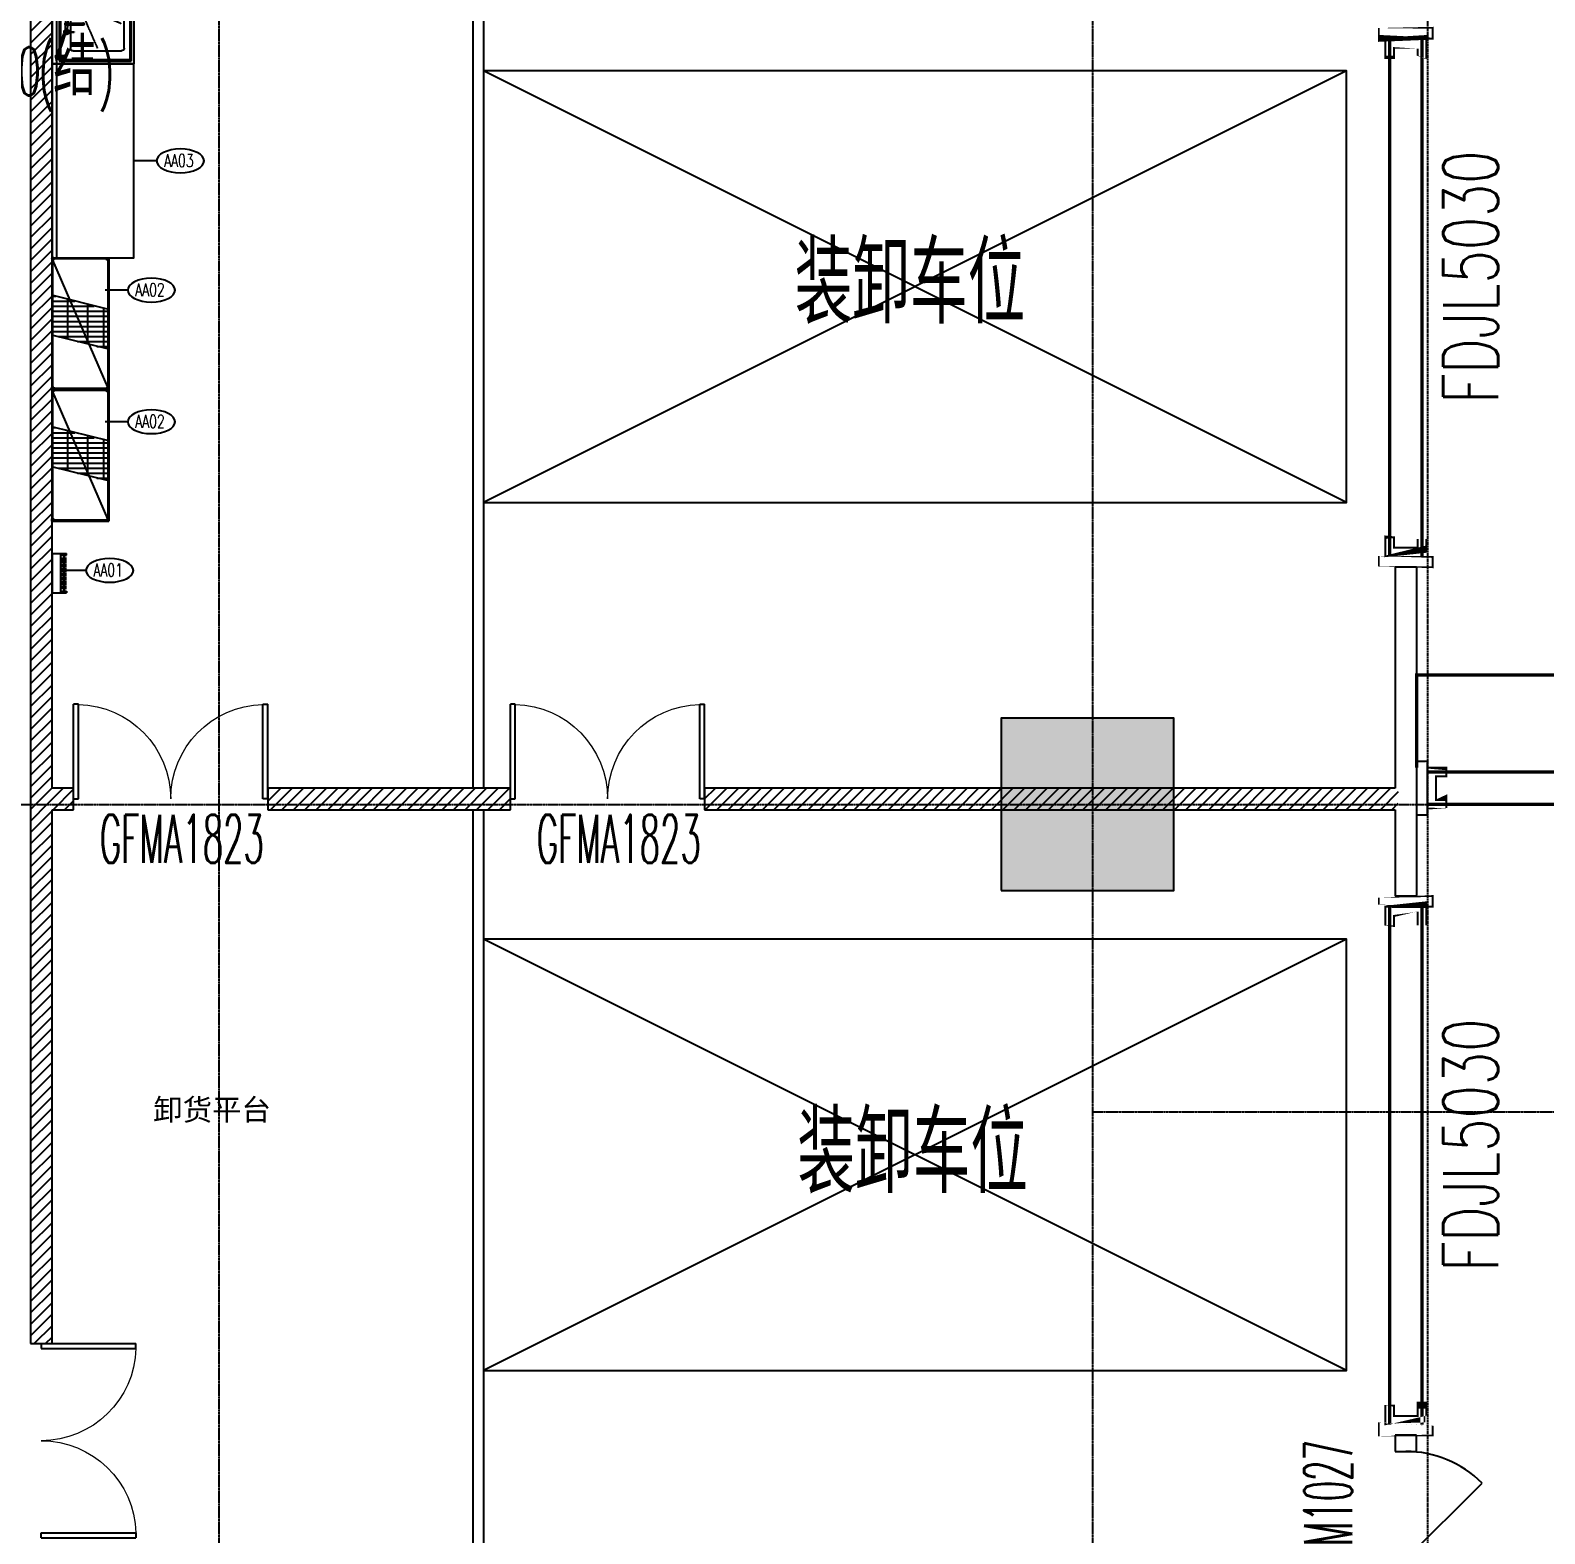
# Model space of a CAD drawing. Extents: x -12047294 to -5625356, y -1456591 to -622873.
# Drawn here: x -5742841 to -5728802, y -710536 to -696597 of the extents above; entities that cross this region are included whole.
import ezdxf

# ---------------------------------------------------------------- set-up
doc = ezdxf.new("R2010")
doc.units = 0
doc.header["$LTSCALE"] = 10
doc.header["$MEASUREMENT"] = 0
for name, pattern in [('DASH', [0.35, 0.25, -0.1]), ('DASHED', [0.75, 0.5, -0.25]), ('DOTE', [2.4200000000000004, 2, -0.2, 0.02, -0.2])]:
    doc.linetypes.add(name, pattern=pattern)
for name, color, linetype in [('A-15-PKNG-普通车位', 162, 'Continuous'), ('A-COLUMN', 10, 'Continuous'), ('A-DOORWIN', 151, 'Continuous'), ('A-FireH', 6, 'Continuous'), ('A-TEXTDOOR', 181, 'Continuous'), ('A-TextRoom', 7, 'Continuous'), ('A-TEXTROOM-报建', 210, 'Continuous'), ('A-TK', 7, 'Continuous'), ('A-WALL', 2, 'Continuous'), ('A-卷帘垂壁', 151, 'Continuous'), ('CURTWALL', 4, 'Continuous'), ('DOTE', 9, 'DOTE'), ('EQUIP', 1, 'Continuous'), ('Iteam', 4, 'Continuous'), ('P-TEXT', 102, 'Continuous'), ('PUB_HATCH', 252, 'Continuous')]:
    doc.layers.add(name, color=color, linetype=linetype)
doc.styles.add('_TCH_DIM', font='tjromans.shx', dxfattribs={"width": 0.8, "bigfont": 'tjhztxt.shx'})
doc.styles.add('_TCH_WINDOW', font='tjromans.shx', dxfattribs={"width": 0.7, "height": 3.5, "bigfont": 'tjhztxt.shx'})
doc.styles.add('ARIAL', font='arial.ttf', dxfattribs={"width": 1.1})
doc.styles.add('SHZF-注释', font='romanc.shx', dxfattribs={"width": 0.8, "bigfont": 'shzf-hz.shx'})
doc.styles.add('注解汉字', font='tjromans.shx', dxfattribs={"width": 0.75, "bigfont": 'tjhztxt.shx'})
pattern_1 = [(45, (-533914.1179796625, 53.85340500360886), (-53.03302980219449, 53.0330298021945), [])]

# ---------------------------------------------------------------- blocks, each defined once
blk = doc.blocks.new('dsadwq$56565')
at = {"layer": 'A-卷帘垂壁', "linetype": 'DASHED', "extrusion": (-3.91900882e-08, 0, 0.9999999999999992), "const_width": 17.99999999999993}
for points, elevation in [([(-5466612.409934531, -696673.4332693771), (-5466112.409934533, -696673.4332659044), (-5466112.409934533, -696573.4332659057), (-5466612.409934533, -696573.433269377)], -2.15851474366e-05), ([(-5466552.409934532, -696673.4332676388), (-5466552.409934527, -696848.433267641), (-5466472.409934533, -696848.4332676379), (-5466472.409934525, -696753.4332676365), (-5466252.409934535, -696753.4332676416), (-5466252.409934533, -696848.4332676388), (-5466172.409934535, -696848.4332676429), (-5466172.409934531, -696673.4332676406)], 1.9289054904e-06), ([(-5466552.409934549, -701473.4332681112), (-5466552.409934542, -701298.4332681142), (-5466472.409934549, -701298.4332681057), (-5466472.409934549, -701393.4332681107), (-5466252.409934547, -701393.4332681106), (-5466252.409934546, -701298.43326811), (-5466172.409934544, -701298.4332681078), (-5466172.409934546, -701473.4332681104)], 2.35140527849e-05), ([(-5466612.409934538, -704723.4332693765), (-5466112.409934541, -704723.4332659041), (-5466112.409934541, -704623.4332659051), (-5466612.40993454, -704623.4332693768)], -2.15851474366e-05), ([(-5466552.40993454, -704723.4332676383), (-5466552.409934535, -704898.4332676404), (-5466472.40993454, -704898.4332676375), (-5466472.409934533, -704803.433267636), (-5466252.409934542, -704803.4332676412), (-5466252.409934541, -704898.4332676383), (-5466172.409934542, -704898.4332676424), (-5466172.409934538, -704723.4332676402)], 1.9289054904e-06), ([(-5466552.409934557, -709523.4332681107), (-5466552.409934549, -709348.4332681138), (-5466472.409934557, -709348.4332681051), (-5466472.409934557, -709443.4332681103), (-5466252.409934555, -709443.4332681102), (-5466252.409934553, -709348.4332681097), (-5466172.409934551, -709348.4332681074), (-5466172.409934553, -709523.4332681098)], 2.35140527849e-05)]:
    blk.add_lwpolyline(points, close=True, dxfattribs=dict(at, elevation=elevation))
at = {"layer": 'A-卷帘垂壁', "linetype": 'DASHED', "extrusion": (-3.91900882e-08, 0, 0.9999999999999992), "const_width": 29.99999999999993}
for points, elevation in [([(-5466512.409934543, -701473.4332691516), (-5466512.409934328, -696673.4332676411)], -0.0001995081476736), ([(-5466212.409934551, -701473.4332670682), (-5466212.409934533, -696673.433267639)], -0.0001877511211603), ([(-5466512.40993455, -709523.4332691511), (-5466512.409934336, -704723.4332676406)], -0.0001995081476736), ([(-5466212.409934558, -709523.433267068), (-5466212.409934541, -704723.4332676386)], -0.0001877511211603)]:
    blk.add_lwpolyline(points, dxfattribs=dict(at, elevation=elevation))
at = {"layer": 'A-卷帘垂壁', "linetype": 'DASHED', "extrusion": (-3.91900882e-08, 0, 0.9999999999999992), "const_width": 17.99999999999993}
for points in [[(-5466612.409934551, -701573.433269851), (-5466112.40993455, -701573.4332663766), (-5466112.409934544, -701473.4332663742), (-5466612.409934549, -701473.4332698416)], [(-5466612.409934558, -709623.4332698504), (-5466112.409934557, -709623.4332663763), (-5466112.409934551, -709523.4332663739), (-5466612.409934557, -709523.4332698412)]]:
    blk.add_lwpolyline(points, close=True, dxfattribs=at)
at = {"layer": 'A-卷帘垂壁', "linetype": 'DASHED', "const_width": 29.99999999999999}
blk.add_lwpolyline([(-5466262.409930003, -703433.4332688464), (-5466262.483141121, -702573.8235827787), (-5459662.464839617, -702573.028707515), (-5459662.40992859, -703433.419021227)], dxfattribs=at)
at = {"layer": 'A-卷帘垂壁', "linetype": 'DASHED', "extrusion": (0, 3.91900882e-08, 0.9999999999999992), "const_width": 18}
for points in [[(-5466262.409931735, -703373.4332688507), (-5466262.409928263, -703873.4332688481), (-5466162.409928263, -703873.433268849), (-5466162.409931733, -703373.4332688489)], [(-5466162.409929999, -703433.4332688501), (-5465987.40993, -703433.4332688509), (-5465987.409929998, -703513.433268851), (-5466082.40993, -703513.433268851), (-5466082.40993, -703733.4332688502), (-5465987.409929998, -703733.4332688545), (-5465987.40993, -703813.4332688537), (-5466162.409929999, -703813.4332688509)]]:
    blk.add_lwpolyline(points, close=True, dxfattribs=at)
at = {"layer": 'A-卷帘垂壁', "linetype": 'DASHED', "extrusion": (0, 3.91900882e-08, 0.9999999999999992), "const_width": 29.99999999999999}
for points in [[(-5466162.40993104, -703473.4332688509), (-5459762.409928584, -703473.4190175204)], [(-5466162.409928958, -703773.4332688518), (-5459762.409928584, -703773.4190173134)]]:
    blk.add_lwpolyline(points, dxfattribs=at)
at = {"layer": 'A-TEXTDOOR', "style": '_TCH_WINDOW', "width": 0.7058823529411766}
for p in [(-5465506.799833011, -700055.4054207229, -4.02088131186e-05), (-5465506.799833018, -708105.4054207226, -4.02088131186e-05)]:
    blk.add_text('FDJL5030', height=509.9999999999998, rotation=90, dxfattribs=at).set_placement(p)
blk = doc.blocks.new('装卸车位')
at = {"layer": 'A-15-PKNG-普通车位', "ltscale": 2}
for p, q in [((4000, -7999.999909831764), (0, 0)), ((0, -7999.999910932957), (4000, 1.101201633e-06))]:
    blk.add_line(p, q, dxfattribs=at)
blk.add_lwpolyline([(4000, 1.101201633e-06), (0, 0), (0, -7999.999910932957), (4000, -7999.999909831764)], close=True, dxfattribs=at)
blk = doc.blocks.new('$DorLib2D$00000002')
for p, q in [((-0.5, -1e-16), (-0.5000000000000007, 0.4875)), ((-0.4750000000000007, 0.4875), (-0.5000000000000007, 0.4875)), ((-0.475, 0), (-0.4750000000000007, 0.4875)), ((0.475, 0), (0.4750000000000007, 0.4875)), ((0.4750000000000007, 0.4875), (0.5000000000000007, 0.4875)), ((0.5, -1e-16), (0.5000000000000007, 0.4875)), ((-0.5, -1e-16), (-0.475, 0)), ((0.5, -1e-16), (0.475, 0))]:
    blk.add_line(p, q)
at = {"lineweight": 13}
for centre, start, end in [((-0.4875, 0), 0, 88.53071641864632), ((0.4875, 0), 91.46928358135372, 180)]:
    blk.add_arc(centre, 0.4875, start, end, dxfattribs=at)
blk = doc.blocks.new('$DorLib2D$00000114')
at = {"color": 0}
blk.add_line((0.4999999999999965, 3.6e-15), (-0.2071067811864751, 0.7071067811864858), dxfattribs=at)
blk.add_arc((0.5000000000013856, -1.1546e-12), 1.000000000001696, 135, 180, dxfattribs=at)
blk = doc.blocks.new('_FZH')
blk.add_lwpolyline([(-0.5, -0.5), (0.5, -0.5), (0.5, 0.5), (-0.5, 0.5)], close=True)
at = {"layer": 'PUB_HATCH'}
blk.add_solid([(-0.5, -0.5), (0.5, -0.5), (-0.5, 0.5), (0.5, 0.5)], dxfattribs=at)
blk = doc.blocks.new('LXX08475476')
at = {"layer": 'EQUIP'}
for p, q in [((-539.6632257973396, 422.1443976669397, 1.759812648888328), (-539.6632257973396, -337.8556023330602, 1.759812648888328)), ((-539.6632257973469, 422.1443976669397, 1.759812648888328), (1260.336774202646, 422.1443976669397, 1.759812648888328)), ((1260.33677420266, 422.1443976669397, 1.759812648888328), (1260.33677420266, -337.8556023330602, 1.759812648888328)), ((-539.6632257973469, 382.1443976669398, 1.759812648888328), (1260.336774202646, 382.1443976669398, 1.759812648888328)), ((90.33677420265305, 227.1443976669398, 1.759812648888328), (90.33677420265305, -222.8556023330566, 1.759812648888328)), ((331.836774202653, 252.1443976669398, 1.759812648888328), (115.336774202653, 252.1443976669398, 1.759812648888328)), ((565.3367742026529, 252.1443976669398, 1.759812648888328), (348.836774202653, 252.1443976669398, 1.759812648888328)), ((590.3367742026529, -222.8556023330566, 1.759812648888328), (590.3367742026529, 227.1443976669398, 1.759812648888328)), ((640.3367742026458, -222.8556023330566, 1.759812648888328), (640.3367742026458, 227.1443976669398, 1.759812648888328)), ((665.3367742026458, 252.1443976669398, 1.759812648888328), (881.8367742026458, 252.1443976669398, 1.759812648888328)), ((898.8367742026458, 252.1443976669398, 1.759812648888328), (1115.336774202646, 252.1443976669398, 1.759812648888328)), ((1140.336774202646, 227.1443976669398, 1.759812648888328), (1140.336774202646, -222.8556023330566, 1.759812648888328)), ((115.336774202653, -247.8556023330566, 1.759812648888328), (565.3367742026529, -247.8556023330566, 1.759812648888328)), ((1115.336774202646, -247.8556023330566, 1.759812648888328), (665.3367742026458, -247.8556023330566, 1.759812648888328)), ((-539.6632257973469, -337.8556023330602, 1.759812648888328), (1260.336774202646, -337.8556023330602, 1.759812648888328))]:
    blk.add_line(p, q, dxfattribs=at)
at = {"layer": 'EQUIP', "color": 8}
for p, q in [((-514.6632257973542, 357.1443976669398, 1.759812648888328), (-514.6632257973469, -312.8556023330602, 1.759812648888328)), ((-514.6632257973542, 357.1443976669398, 1.759812648888328), (1235.336774202653, 357.1443976669398, 1.759812648888328)), ((-514.6632257973542, 357.1443976669398, 1.759812648888328), (-499.6632257973542, 342.1443976669398, 1.759812648888328)), ((-499.6632257973542, 342.1443976669398, 1.759812648888328), (-499.663225797347, -297.8556023330602, 1.759812648888328)), ((-499.6632257973542, 342.1443976669398, 1.759812648888328), (1220.336774202653, 342.1443976669398, 1.759812648888328)), ((1235.336774202653, 357.1443976669398, 1.759812648888328), (1220.336774202653, 342.1443976669398, 1.759812648888328)), ((1220.336774202653, 342.1443976669398, 1.759812648888328), (1220.336774202653, -297.8556023330602, 1.759812648888328)), ((1235.336774202653, 357.1443976669398, 1.759812648888328), (1235.33677420266, -312.8556023330602, 1.759812648888328)), ((-499.6632257973542, -297.8556023330602, 1.759812648888328), (-514.6632257973542, -312.8556023330602, 1.759812648888328)), ((-514.6632257973542, -312.8556023330602, 1.759812648888328), (1235.336774202653, -312.8556023330602, 1.759812648888328)), ((-499.663225797347, -297.8556023330602, 1.759812648888328), (1220.336774202653, -297.8556023330602, 1.759812648888328)), ((1220.336774202653, -297.8556023330602, 1.759812648888328), (1235.336774202653, -312.8556023330602, 1.759812648888328))]:
    blk.add_line(p, q, dxfattribs=at)
at = {"layer": 'EQUIP', "ltscale": 150}
for p, q in [((283.2991078641425, 295.7047269103932, 1.759812648888328), (331.4669194698217, 298.6281461312319, 1.759812648888328)), ((324.836774202653, 287.1443976669397, 1.759812648888328), (332.5867742026531, 300.5677914255939, 1.759812648888328)), ((331.836774202653, 275.020042013959, 1.759812648888328), (324.836774202653, 287.1443976669397, 1.759812648888328)), ((331.836774202653, 287.1443976669397, 1.759812648888328), (331.836774202653, 135.1443976669397, 1.759812648888328)), ((332.5867742026531, 300.5677914255939, 1.759812648888328), (348.086774202653, 300.5677914255939, 1.759812648888328)), ((348.086774202653, 300.5677914255939, 1.759812648888328), (355.836774202653, 287.1443976669397, 1.759812648888328)), ((348.836774202653, 287.1443976669397, 1.759812648888328), (348.836774202653, 135.1443976669397, 1.759812648888328)), ((355.836774202653, 287.1443976669397, 1.759812648888328), (348.836774202653, 275.020042013959, 1.759812648888328)), ((397.3744405411635, 295.7047269103932, 1.759812648888328), (349.2066289354917, 298.6281461312319, 1.759812648888328)), ((833.2991078641353, 295.7047269103932, 1.759812648888328), (881.4669194698072, 298.6281461312319, 1.759812648888328)), ((882.5867742026458, 300.5677914255939, 1.759812648888328), (874.8367742026458, 287.1443976669397, 1.759812648888328)), ((874.8367742026458, 287.1443976669397, 1.759812648888328), (881.8367742026458, 275.020042013959, 1.759812648888328)), ((881.8367742026458, 287.1443976669397, 1.759812648888328), (881.8367742026458, 135.1443976669397, 1.759812648888328)), ((898.0867742026458, 300.5677914255939, 1.759812648888328), (882.5867742026458, 300.5677914255939, 1.759812648888328)), ((905.8367742026458, 287.1443976669397, 1.759812648888328), (898.0867742026458, 300.5677914255939, 1.759812648888328)), ((898.8367742026458, 287.1443976669397, 1.759812648888328), (898.8367742026458, 135.1443976669397, 1.759812648888328)), ((898.8367742026458, 275.020042013959, 1.759812648888328), (905.8367742026458, 287.1443976669397, 1.759812648888328)), ((947.3744405411563, 295.7047269103932, 1.759812648888328), (899.2066289354769, 298.6281461312319, 1.759812648888328)), ((283.2991078641425, 278.584068423479, 1.759812648888328), (331.4669194698217, 275.6606492026476, 1.759812648888328)), ((397.3744405411635, 278.584068423479, 1.759812648888328), (349.2066289354843, 275.6606492026476, 1.759812648888328)), ((833.2991078641278, 278.584068423479, 1.759812648888328), (881.4669194698143, 275.6606492026476, 1.759812648888328)), ((947.3744405411634, 278.584068423479, 1.759812648888328), (899.2066289354769, 275.6606492026476, 1.759812648888328))]:
    blk.add_line(p, q, dxfattribs=at)
at = {"layer": 'EQUIP', "color": 8, "linetype": 'DASH', "ltscale": 0.4}
for p, q in [((448.231337716701, 147.0064828988179, 1.759812648888328), (115.336774202653, 2.144397666943405, 1.759812648888328)), ((782.4422106885976, 147.0064828988179, 1.759812648888328), (1115.336774202646, 2.144397666943405, 1.759812648888328)), ((340.336774202653, -222.8556023330566, 1.759812648888328), (485.1988594345312, 110.0389611809914, 1.759812648888328)), ((890.3367742026458, -222.8556023330566, 1.759812648888328), (745.4746889707677, 110.0389611809914, 1.759812648888328))]:
    blk.add_line(p, q, dxfattribs=at)
at = {"layer": 'EQUIP', "ltscale": 50}
for p, q in [((264.336774202653, 271.2698898005547, 1.759812648888328), (264.336774202653, 217.1443976669398, 1.759812648888328)), ((268.336774202653, 235.1443976669397, 1.759812648888328), (264.336774202653, 235.1443976669397, 1.759812648888328)), ((268.336774202653, 229.1443976669398, 1.759812648888328), (264.336774202653, 229.1443976669398, 1.759812648888328)), ((268.336774202653, 223.1443976669398, 1.759812648888328), (264.336774202653, 223.1443976669398, 1.759812648888328)), ((268.336774202653, 217.1443976669398, 1.759812648888328), (264.336774202653, 217.1443976669398, 1.759812648888328)), ((268.336774202653, 271.2698898005547, 1.759812648888328), (268.336774202653, 217.1443976669398, 1.759812648888328)), ((412.336774202653, 271.2698898005547, 1.759812648888328), (412.336774202653, 217.1443976669398, 1.759812648888328)), ((412.336774202653, 235.1443976669397, 1.759812648888328), (416.336774202653, 235.1443976669397, 1.759812648888328)), ((412.336774202653, 229.1443976669398, 1.759812648888328), (416.336774202653, 229.1443976669398, 1.759812648888328)), ((412.336774202653, 223.1443976669398, 1.759812648888328), (416.336774202653, 223.1443976669398, 1.759812648888328)), ((412.336774202653, 217.1443976669398, 1.759812648888328), (416.336774202653, 217.1443976669398, 1.759812648888328)), ((416.336774202653, 271.2698898005547, 1.759812648888328), (416.336774202653, 217.1443976669398, 1.759812648888328)), ((814.3367742026458, 271.2698898005547, 1.759812648888328), (814.3367742026458, 217.1443976669398, 1.759812648888328)), ((818.3367742026458, 235.1443976669397, 1.759812648888328), (814.3367742026458, 235.1443976669397, 1.759812648888328)), ((818.3367742026458, 229.1443976669398, 1.759812648888328), (814.3367742026458, 229.1443976669398, 1.759812648888328)), ((818.3367742026458, 223.1443976669398, 1.759812648888328), (814.3367742026458, 223.1443976669398, 1.759812648888328)), ((818.3367742026458, 217.1443976669398, 1.759812648888328), (814.3367742026458, 217.1443976669398, 1.759812648888328)), ((818.3367742026458, 271.2698898005547, 1.759812648888328), (818.3367742026458, 217.1443976669398, 1.759812648888328)), ((962.3367742026458, 271.2698898005547, 1.759812648888328), (962.3367742026458, 217.1443976669398, 1.759812648888328)), ((962.3367742026458, 235.1443976669397, 1.759812648888328), (966.3367742026455, 235.1443976669397, 1.759812648888328)), ((962.3367742026458, 229.1443976669398, 1.759812648888328), (966.3367742026455, 229.1443976669398, 1.759812648888328)), ((962.3367742026458, 223.1443976669398, 1.759812648888328), (966.3367742026455, 223.1443976669398, 1.759812648888328)), ((962.3367742026458, 217.1443976669398, 1.759812648888328), (966.3367742026455, 217.1443976669398, 1.759812648888328)), ((966.3367742026455, 271.2698898005547, 1.759812648888328), (966.3367742026455, 217.1443976669398, 1.759812648888328))]:
    blk.add_line(p, q, dxfattribs=at)
for centre, radius in [((266.336774202653, 287.1443976669397, 1.759812648888328), 9), ((266.336774202653, 287.1443976669397, 1.759812648888328), 8), ((414.336774202653, 287.1443976669397, 1.759812648888328), 9), ((414.336774202653, 287.1443976669397, 1.759812648888328), 8), ((816.3367742026458, 287.1443976669397, 1.759812648888328), 9), ((816.3367742026458, 287.1443976669397, 1.759812648888328), 8), ((964.3367742026455, 287.1443976669397, 1.759812648888328), 9), ((964.3367742026455, 287.1443976669397, 1.759812648888328), 8)]:
    blk.add_circle(centre, radius, dxfattribs=at)
at = {"layer": 'EQUIP', "color": 8, "linetype": 'DASH', "ltscale": 0.4}
for centre, radius in [((510.336774202653, 172.1443976669397, 1.759812648888328), 42.00000000000001), ((510.336774202653, 172.1443976669397, 1.759812648888328), 24.99999999999996), ((720.3367742026458, 172.1443976669397, 1.759812648888328), 42.00000000000001), ((720.3367742026458, 172.1443976669397, 1.759812648888328), 24.99999999999996)]:
    blk.add_circle(centre, radius, dxfattribs=at)
at = {"layer": 'EQUIP', "ltscale": 10}
for centre, start, end in [((266.336774202653, 287.1443976669397, 1.759812648888328), 21.72587558674945, 265.2198081526532), ((414.336774202653, 287.1443976669397, 1.759812648888328), 274.7801918473468, 158.2741244132505), ((816.3367742026458, 287.1443976669397, 1.759812648888328), 21.72587558674945, 265.2198081526532), ((964.3367742026455, 287.1443976669397, 1.759812648888328), 274.7801918473468, 158.2741244132505), ((266.336774202653, 287.1443976669397, 1.759812648888328), 274.7801918473468, 338.2741244132505), ((414.336774202653, 287.1443976669397, 1.759812648888328), 201.7258755867495, 265.2198081526532), ((816.3367742026458, 287.1443976669397, 1.759812648888328), 274.7801918473468, 338.2741244132505), ((964.3367742026455, 287.1443976669397, 1.759812648888328), 201.7258755867495, 265.2198081526532)]:
    blk.add_arc(centre, 24, start, end, dxfattribs=at)
at = {"layer": 'EQUIP', "ltscale": 50}
for centre, radius, start, end in [((266.336774202653, 287.1443976669397, 1.759812648888328), 19, 276.0423284189624, 263.9576715810376), ((414.336774202653, 287.1443976669397, 1.759812648888328), 19, 276.0423284189624, 263.9576715810376), ((816.3367742026458, 287.1443976669397, 1.759812648888328), 19, 276.0423284189624, 263.9576715810376), ((964.3367742026455, 287.1443976669397, 1.759812648888328), 19, 276.0423284189624, 263.9576715810376), ((266.336774202653, 287.1443976669397, 1.759812648888328), 16, 262.8192442185438, 277.1807557814561), ((414.336774202653, 287.1443976669397, 1.759812648888328), 16, 262.8192442185438, 277.1807557814561), ((816.3367742026458, 287.1443976669397, 1.759812648888328), 16, 262.8192442185438, 277.1807557814561), ((964.3367742026455, 287.1443976669397, 1.759812648888328), 16, 262.8192442185438, 277.1807557814561)]:
    blk.add_arc(centre, radius, start, end, dxfattribs=at)
at = {"layer": 'EQUIP', "ltscale": 150}
for centre, radius, start, end in [((340.336774202653, 287.1443976669397, 1.759812648888328), 10, 328.2116693828235, 211.7883306171765), ((340.336774202653, 287.1443976669397, 1.759812648888328), 8.5, 0, 180), ((890.3367742026458, 287.1443976669397, 1.759812648888328), 10, 328.2116693828235, 211.7883306171765), ((890.3367742026458, 287.1443976669397, 1.759812648888328), 8.5, 0, 180), ((340.336774202653, 135.1443976669397, 1.759812648888328), 11, 140.5994312463653, 39.40056875363461), ((340.336774202653, 135.1443976669397, 1.759812648888328), 10, 148.2116693828234, 31.78833061717652), ((890.3367742026458, 135.1443976669397, 1.759812648888328), 11, 140.5994312463653, 39.40056875363461), ((890.3367742026458, 135.1443976669397, 1.759812648888328), 10, 148.2116693828234, 31.78833061717652), ((340.336774202653, 135.1443976669397, 1.759812648888328), 8.5, 180, 0), ((890.3367742026458, 135.1443976669397, 1.759812648888328), 8.5, 180, 0)]:
    blk.add_arc(centre, radius, start, end, dxfattribs=at)
at = {"layer": 'EQUIP'}
for centre, start, end in [((115.336774202653, 227.1443976669398, 1.759812648888328), 90, 180), ((565.3367742026529, 227.1443976669398, 1.759812648888328), 0, 90), ((665.3367742026458, 227.1443976669398, 1.759812648888328), 90, 180), ((1115.336774202646, 227.1443976669398, 1.759812648888328), 0, 90), ((115.336774202653, -222.8556023330566, 1.759812648888328), 180, 270), ((565.3367742026529, -222.8556023330566, 1.759812648888328), 270, 0), ((665.3367742026458, -222.8556023330566, 1.759812648888328), 180, 270), ((1115.336774202646, -222.8556023330566, 1.759812648888328), 270, 0)]:
    blk.add_arc(centre, 25, start, end, dxfattribs=at)
blk = doc.blocks.new('LXX09082059')
at = {"layer": 'EQUIP', "color": 8}
blk.add_line((-631.8750000540243, -274.5030736199954), (588.1250000502837, 255.4969260894318), dxfattribs=at)
at = {"layer": 'EQUIP'}
for p, q in [((-631.8749999497163, 255.4969263800044), (-631.8750000540243, -274.5030736199954)), ((588.1250000502837, 255.4969260894318), (-631.8749999497163, 255.4969263800044)), ((-631.8749999497163, 255.4969262794216), (-611.0847414229142, 255.4969262756963)), ((-631.8749999646175, 235.8532850199006), (-631.8749999497163, 255.4969262794216)), ((-611.0847414229142, 235.8532850161751), (-631.8749999646175, 235.8532850199006)), ((-629.7959741000162, 253.5325621530969), (-613.1637672726142, 253.5325621493718)), ((-629.7959741000162, 237.8176491443626), (-629.7959741000162, 253.5325621530969)), ((-613.1637672726142, 237.8176491424997), (-629.7959741000162, 237.8176491443626)), ((-623.8749992493617, -254.8594319153021), (-623.8749991450533, 235.8532850180377)), ((-613.1637672726142, 253.5325621493718), (-613.1637672726142, 237.8176491424997)), ((-611.0847414229142, 255.4969262756963), (-611.0847414229142, 235.8532850161751)), ((-611.0847414229142, 247.496926823314), (567.3347402568828, 247.4969265401919)), ((-258.6093078348863, -274.503073728029), (-127.781215259813, 255.4969262514819)), ((111.3183328416121, -274.5030737876336), (242.1464254017842, 255.4969261918773)), ((588.1249979939232, 255.4969258267988), (567.3347394522202, 255.4969258305241)), ((567.3347394522202, 255.4969258305241), (567.3347394522202, 235.8532845710028)), ((567.3347394522202, 235.8532845710028), (588.1249979790222, 235.8532845672776)), ((586.0459721293223, 253.5325617023368), (569.41376530192, 253.5325617041995)), ((569.41376530192, 253.5325617041995), (569.41376530192, 237.8176486973275)), ((569.41376530192, 237.8176486973275), (586.0459721293223, 237.8176486936022)), ((580.1249981280339, -254.859432362337), (580.1249982174407, 235.8532847293277)), ((586.0459721293223, 237.8176486936022), (586.0459721293223, 253.5325617023368)), ((588.1250000502837, 255.4969260894318), (588.1249999459752, -274.5030739105682)), ((588.1249979790222, 235.8532845672776), (588.1249979939232, 255.4969258267988)), ((-631.8749992493617, -254.8594319134393), (-631.8749992493617, -274.5030731729607)), ((-611.0847407076585, -254.8594319171648), (-631.8749992493617, -254.8594319134393)), ((588.1249999459752, -274.5030739105682), (-631.8750000540243, -274.5030736199954)), ((-631.8749992493617, -274.5030731729607), (-611.0847407076585, -274.503073176686)), ((-629.7959733847606, -256.8237960397641), (-629.7959733847606, -272.5387090466359)), ((-613.1637665573585, -256.8237960416268), (-629.7959733847606, -256.8237960397641)), ((-629.7959733847606, -272.5387090466359), (-613.1637665573585, -272.5387090503614)), ((588.1249999459752, -274.5030736237209), (-621.4798699710595, -274.5030731748232)), ((-613.1637665573585, -272.5387090503614), (-613.1637665573585, -256.8237960416268)), ((-611.0847407076585, -274.503073176686), (-611.0847407076585, -254.8594319171648)), ((-611.0847407076585, -266.503073176686), (567.3347401674757, -266.5030734598081)), ((567.3347401674757, -274.5030736199956), (567.3347401674757, -254.8594323604743)), ((567.3347401674757, -254.8594323604743), (588.1249987091792, -254.8594323641996)), ((588.124998694278, -274.5030736237209), (567.3347401674757, -274.5030736199956)), ((569.4137660171759, -272.5387094955336), (569.4137660171759, -256.823796486799)), ((569.4137660171759, -256.823796486799), (586.045972844578, -256.8237964905243)), ((586.045972844578, -272.5387094973962), (569.4137660171759, -272.5387094955336)), ((586.045972844578, -256.8237964905243), (586.045972844578, -272.5387094973962)), ((588.1249987091792, -254.8594323641996), (588.124998694278, -274.5030736237209))]:
    blk.add_line(p, q, dxfattribs=at)
at = {"layer": 'EQUIP', "linetype": 'Continuous'}
for p, q in [((-140.6249999646175, 195.6114038318951), (-140.6250000540244, -274.5030737466554)), ((-93.74999994971633, 255.496926245894), (-93.75000005402443, -274.503073754106)), ((-46.87499994971631, 255.4969262384434), (-46.87500005402442, -274.5030737615566)), ((5.02836883e-08, 255.4969262309928), (-5.402444e-08, -274.5030737690072)), ((46.87500005028367, 255.4969262235422), (46.87499994597556, -274.5030737764578)), ((93.75000005028367, 255.4969262160916), (93.74999994597557, -274.5030737839083)), ((140.6250000502837, 255.4969262086411), (140.6249999608767, -137.8575980480204)), ((187.5000000502837, 255.4969262011905), (187.5000000055802, 40.70211232049357)), ((234.3750000502837, 255.4969261937399), (234.3750000353825, 219.261822687145)), ((-187.4999999944198, 17.05169346524371), (-187.5000000540244, -274.5030737392049)), ((-167.9947683010327, 107.9969262570698), (201.9328723605645, 107.9969261993278)), ((-208.2083213422525, -79.50307373547956), (161.7193193193448, -79.50307379508422)), ((-248.4218743983733, -227.0030737298916), (121.505766278125, -227.0030737876336)), ((-234.3750000391233, -161.5080169032703), (-234.3750000540244, -274.5030737317543))]:
    blk.add_line(p, q, dxfattribs=at)
blk = doc.blocks.new('myd')
at = {"layer": 'EQUIP', "linetype": 'ByBlock'}
for p, q in [((-80.00000000000364, 0), (-132.881466881794, -1.819e-12)), ((-80.00000000000364, -365), (-80.00000000000364, 0)), ((0, 0), (-80.00000000000364, 0)), ((-3.638e-12, -365), (0, 0)), ((-132.881466881794, -15), (-132.881466881794, -1.819e-12)), ((-80.00000000000364, -15), (-132.881466881794, -15)), ((-80.00000000000364, -350), (-132.8814668817904, -350)), ((-132.8814668817904, -350), (-132.881466881794, -364.9999999999982)), ((-80.00000000000364, -365), (-132.881466881794, -364.9999999999982)), ((0, -365), (-80.00000000000364, -365))]:
    blk.add_line(p, q, dxfattribs=at)
at = {"layer": 'EQUIP', "color": 8, "linetype": 'ByBlock'}
for p, q in [((-112.8814668817904, -42.5), (-132.8814668817904, -42.5)), ((-112.8814668817904, -62.5), (-132.881466881794, -62.5)), ((-112.8814668817904, -82.5), (-132.881466881794, -82.5)), ((-112.8814668817904, -102.5000000000018), (-132.8814668817904, -102.5000000000018)), ((-112.8814668817904, -122.5), (-132.8814668817904, -122.5)), ((-112.8814668817831, -342.0000000000018), (-112.8814668817904, -23)), ((-112.8814668817904, -23), (-109.8814668817904, -23)), ((-112.8814668817831, -60.02655224085902), (-112.8814668817831, -52.026552240859)), ((-80.00000000000364, -52.026552240859), (-112.8814668817831, -52.026552240859)), ((-80.00000000000364, -60.02655224085902), (-112.8814668817831, -60.02655224085902)), ((-109.8814668817904, -52.026552240859), (-109.8814668817904, -23)), ((-80.00000000000364, -42.5), (-109.881466881794, -42.5)), ((-109.8814668817867, -304.9734477591392), (-109.8814668817904, -60.02655224086082)), ((-80.00000000000364, -62.50000000000182), (-109.8814668817904, -62.50000000000182)), ((-80.00000000000364, -82.50000000000182), (-109.8814668817904, -82.50000000000182)), ((-80.00000000000364, -102.5), (-109.8814668817904, -102.4999999999982)), ((-80.00000000000364, -122.5), (-109.8814668817904, -122.5)), ((-112.8814668817904, -142.4999999999982), (-132.8814668817904, -142.5)), ((-112.8814668817867, -162.5000000000018), (-132.8814668817904, -162.5)), ((-112.8814668817867, -182.5000000000018), (-132.8814668817904, -182.5)), ((-112.8814668817867, -202.5000000000018), (-132.8814668817904, -202.5)), ((-112.8814668817867, -222.5), (-132.8814668817904, -222.5)), ((-112.8814668817867, -242.5), (-132.8814668817867, -242.5)), ((-112.8814668817867, -262.5000000000018), (-132.8814668817867, -262.5)), ((-80.00000000000364, -142.4999999999982), (-109.8814668817904, -142.4999999999963)), ((-80.00000000000364, -162.5), (-109.8814668817904, -162.4999999999982)), ((-80.00000000000364, -182.5), (-109.8814668817904, -182.5000000000018)), ((-80.00000000000364, -202.5), (-109.8814668817904, -202.5000000000018)), ((-80.00000000000364, -222.5), (-109.8814668817867, -222.5000000000018)), ((-80.00000000000364, -242.4999999999982), (-109.8814668817867, -242.4999999999982)), ((-80.00000000000364, -262.5), (-109.8814668817867, -262.4999999999982)), ((-112.8814668817867, -282.5000000000018), (-132.8814668817867, -282.5)), ((-112.8814668817867, -302.5), (-132.8814668817867, -302.5)), ((-112.8814668817867, -322.4999999999982), (-132.8814668817831, -322.4999999999982)), ((-80.00000000000364, -304.973447759141), (-112.8814668817831, -304.973447759141)), ((-112.8814668817831, -304.973447759141), (-112.8814668817831, -312.973447759141)), ((-80.00000000000364, -312.973447759141), (-112.8814668817831, -312.973447759141)), ((-112.8814668817831, -342.0000000000018), (-109.8814668817831, -342.0000000000018)), ((-80.00000000000364, -282.4999999999982), (-109.8814668817867, -282.4999999999982)), ((-80.00000000000364, -302.4999999999982), (-109.8814668817831, -302.4999999999963)), ((-109.8814668817831, -342.0000000000018), (-109.8814668817867, -312.9734477591392)), ((-80.00000000000728, -322.4999999999982), (-109.8814668817867, -322.4999999999982))]:
    blk.add_line(p, q, dxfattribs=at)
blk = doc.blocks.new('LXX10253497')
at = {"layer": 'EQUIP'}
blk.add_blockref('myd', (79.76414993621437, 142.4999999999982), dxfattribs=at)

msp = doc.modelspace()

# ---------------------------------------------------------------- hatches: boundary and pattern name
at = {"layer": 'A-FireH'}
h = msp.add_hatch(dxfattribs=at)
h.set_pattern_fill('普通砖', color=256, scale=30, style=0)
h.set_pattern_definition(pattern_1)
h.paths.add_polyline_path([(-5742639.65922272, -703623.4332681063), (-5742639.659218922, -692448.4332678322), (-5742839.659218947, -692448.4332677642), (-5742839.659222732, -703623.4332681269), (-5742706.325889347, -703690.099934782)])
h = msp.add_hatch(dxfattribs=at)
h.set_pattern_fill('普通砖', color=256, scale=30, style=0)
h.set_pattern_definition(pattern_1)
h.paths.add_polyline_path([(-5742839.659222732, -703623.4332681269), (-5742839.659220058, -708773.4332700343), (-5742639.659220006, -708773.4332699288), (-5742639.659222589, -703823.4332681132), (-5742706.325889347, -703690.099934782)])
h = msp.add_hatch(dxfattribs=at)
h.set_pattern_fill('普通砖', color=256, scale=30, style=0)
h.set_pattern_definition(pattern_1)
h.paths.add_polyline_path([(-5742639.659222589, -703823.4332681132), (-5742439.659222947, -703823.433268111), (-5742439.659222947, -703623.4332681171), (-5742639.65922272, -703623.4332681063), (-5742706.325889346, -703690.099934782)])
h = msp.add_hatch(dxfattribs=at)
h.set_pattern_fill('普通砖', color=256, scale=30, style=0)
h.set_pattern_definition(pattern_1)
h.paths.add_polyline_path([(-5738389.659227221, -703623.4332681175), (-5740639.659222337, -703623.4332681174), (-5740639.659222337, -703823.4332681112), (-5738389.659227221, -703823.4332681115)])
h = msp.add_hatch(dxfattribs=at)
h.set_pattern_fill('普通砖', color=256, scale=30, style=0)
h.set_pattern_definition(pattern_1)
h.paths.add_polyline_path([(-5730189.659222709, -703623.4332681075), (-5736589.659227218, -703623.4332681178), (-5736589.659227221, -703823.4332681115), (-5730189.659223483, -703823.4332681143), (-5730122.992556326, -703690.0999350223)])
at = {"layer": 'A-TEXTROOM-报建'}
h = msp.add_hatch(dxfattribs=at)
h.set_pattern_fill('ANSI31', color=156, scale=300)
h.set_pattern_definition([(45, (6459.619394076987, 6.519258000000002e-09), (-336.7596045400932, 336.7596045400933), [])])
edge = h.paths.add_edge_path(flags=16)
edge.add_arc((-5789890.132327908, -733372.8536264246), 19800.26091907911, 180.000016833296, 210.3318238795437)
edge.add_line((-5806980.038232072, -743372.1260324741), (-5798690.907261609, -743374.9611157838))
edge.add_arc((-5798679.070719592, -768353.958319008), 24979.00000765464, 71.82958844638591, 90.02715016320337, ccw=False)
edge.add_arc((-5798679.070721, -768353.9583170724), 24979.00000625385, 46.40636196379961, 71.82958844193843, ccw=False)
edge.add_arc((-5761511.422679141, -729209.4340286279), 29000.00000031417, 226.5507286022982, 235.7234438162405)
edge.add_line((-5777843.874263518, -753172.9693534138), (-5734626.487033113, -753172.359811897))
edge.add_line((-5734626.487033113, -753172.359811897), (-5734626.636527522, -742572.9868038807))
edge.add_line((-5734626.636527522, -742572.9868038807), (-5724090.313392124, -742573.2344917456))
edge.add_line((-5724090.313392124, -742573.2344917456), (-5724090.313392124, -706872.9591507564))
edge.add_line((-5724090.313392124, -706872.9591507564), (-5715090.371727741, -706872.9591508756))
edge.add_line((-5715090.371727741, -706872.9591508756), (-5715090.371727741, -697848.8849369201))
edge.add_arc((-5806750.55763579, -701974.8211650274), 91753.00011692576, 2.577337801971878, 4.963321135910387)
edge.add_arc((-5757072.824562837, -697881.7616733047), 41907.99999741253, 5.264520637321024, 17.98610178371848)
edge.add_arc((-5817479.256922604, -718426.1172133742), 105710.0000022338, 18.46725138437174, 21.43718532617446)
edge.add_arc((-5747881.983786687, -689052.1980597104), 30251.99999639568, 17.8262185800344, 40.55904766200953)
edge.add_arc((-5746701.096957909, -686704.3251357946), 27846.71451721909, 38.46829706095653, 72.8207540943742)
edge.add_arc((-5793741.701094583, -821555.8156701587), 170652.4493144849, 71.10420003610355, 72.75697790007004)
edge.add_line((-5743156.003848745, -658573.1610986205), (-5782091.305972605, -658573.1610986205))
edge.add_line((-5782091.305972605, -658573.1610986205), (-5782091.305972605, -664172.8504494192))
edge.add_line((-5782091.305972605, -664172.8504494192), (-5804290.405290081, -664172.8502521688))
edge.add_line((-5804290.405290081, -664172.8502521688), (-5804290.407255813, -680572.7724047886))
edge.add_line((-5804290.407255813, -680572.7724047886), (-5809690.40989393, -680572.771757445))
edge.add_line((-5809690.40989393, -680572.771757445), (-5809690.393246985, -733372.8594436708))
h.paths.add_polyline_path([(-5821993.283692228, -644043.684593948), (-5678940.272968142, -644043.684593948), (-5678940.272968142, -767193.6845939481), (-5821993.283692228, -767193.6845939481)])

# ---------------------------------------------------------------- linework, layer by layer
at = {"layer": 'A-WALL'}
for p, q in [((-5742839.659218947, -692448.4332677642), (-5742839.659222732, -703623.4332681269)), ((-5742639.65922272, -703623.4332681063), (-5742639.659218922, -692448.4332678322)), ((-5730189.659215434, -701573.4332688047), (-5730189.659222709, -703623.4332681075)), ((-5729989.659215434, -701573.433269522), (-5730189.659215434, -701573.4332688047)), ((-5729989.659215434, -701573.433269522), (-5729989.659222789, -703623.4332688457)), ((-5742839.659222732, -703623.4332681269), (-5742839.659220058, -708773.4332700343)), ((-5742439.659222947, -703623.4332681171), (-5742639.65922272, -703623.4332681063)), ((-5742439.659222947, -703823.433268111), (-5742439.659222947, -703623.4332681171)), ((-5738389.659227221, -703623.4332681175), (-5740639.659222337, -703623.4332681174)), ((-5740639.659222337, -703623.4332681174), (-5740639.659222337, -703823.4332681112)), ((-5738389.659227221, -703823.4332681115), (-5738389.659227221, -703623.4332681175)), ((-5730189.659222709, -703623.4332681075), (-5736589.659227218, -703623.4332681178)), ((-5736589.659227218, -703623.4332681178), (-5736589.659227221, -703823.4332681115)), ((-5729989.659222789, -703623.4332688454), (-5729989.659226374, -704623.4332690485)), ((-5742639.659222589, -703823.4332681132), (-5742439.659222947, -703823.433268111)), ((-5742639.659220006, -708773.4332699288), (-5742639.659222589, -703823.4332681132)), ((-5740639.659222337, -703823.4332681112), (-5738389.659227221, -703823.4332681115)), ((-5736589.659227221, -703823.4332681115), (-5730189.659223483, -703823.4332681143)), ((-5730189.659223483, -703823.4332681143), (-5730189.659226375, -704623.4332683312)), ((-5729989.659226374, -704623.4332690485), (-5730189.659226375, -704623.4332683312)), ((-5742839.659220058, -708773.4332700343), (-5742639.659220006, -708773.4332699288)), ((-5730189.659185665, -709623.4332688041), (-5730189.659190607, -709773.4332699974)), ((-5729989.659185664, -709623.4332753984), (-5730189.659185665, -709623.4332688041)), ((-5729989.659190548, -709773.4332765916), (-5729989.659185664, -709623.4332753984)), ((-5730189.659190607, -709773.4332699974), (-5729989.659190548, -709773.4332765916))]:
    msp.add_line(p, q, dxfattribs=at)
at = {"layer": 'CURTWALL'}
for points in [[(-5738739.659221559, -686548.4317285531), (-5738739.659227376, -703623.4332681164)], [(-5738639.65922156, -686548.4317285531), (-5738639.659227374, -703623.4332681167)], [(-5738739.659227376, -703823.4332681174), (-5738739.659223604, -710773.4332699758)], [(-5738639.659227376, -703823.4332681174), (-5738639.659223604, -710773.4332699758)]]:
    msp.add_lwpolyline(points, dxfattribs=at)
at = {"layer": 'DOTE', "linetype": 'DOTE'}
for p, q in [((-5741089.659221245, -756448.5585566969), (-5741089.659221225, -655372.8060850857)), ((-5732989.659221238, -756448.5585566969), (-5732989.65922123, -655372.8060850966)), ((-5812892.339411303, -703773.433268132), (-5711892.740710863, -703773.4332681253))]:
    msp.add_line(p, q, dxfattribs=at)
at = {"layer": 'DOTE'}
msp.add_line((-5732989.659221235, -706623.4332699842), (-5711892.740710863, -706623.4332699832), dxfattribs=at)
at = {"layer": 'DOTE', "color": 250, "linetype": 'DASH', "ltscale": 5}
msp.add_lwpolyline([(-5779889.659221387, -673373.4332681327), (-5729889.659221381, -673373.4332681345), (-5729889.659221368, -723273.4332681322), (-5779889.659221373, -723273.4332681336)], close=True, dxfattribs=at)
at = {"layer": 'EQUIP'}
msp.add_line((-5742599.666835412, -696907.7943610027, 55.72611809854432), (-5742599.666835412, -698707.1327848228, 41.69196798215965), dxfattribs=at)
at = {"layer": 'EQUIP', "elevation": 41.69196798215965}
msp.add_lwpolyline([(-5742639.803928361, -696907.1327848228), (-5742639.803928361, -698707.1327848228), (-5741879.803928362, -698707.1327848228), (-5741879.803928362, -696907.1327848228)], close=True, dxfattribs=at)
at = {"layer": 'Iteam'}
for p, q in [((-5741670.143166143, -697807.1327848228, 41.69196798215965), (-5741879.803928362, -697807.1327848228, 41.69196798215965)), ((-5741938.277512074, -699006.0694503689, 3.48686626e-08), (-5742147.938274292, -699006.0694503689, 3.48686626e-08)), ((-5741938.277512074, -700226.0694503689, 3.48686626e-08), (-5742147.938274292, -700226.0694503689, 3.48686626e-08)), ((-5742325.648136592, -701604.3097383927, 3.48686635e-08), (-5742535.308898812, -701604.3097383927, 3.48686635e-08))]:
    msp.add_line(p, q, dxfattribs=at)
at = {"layer": 'Iteam', "extrusion": (0, 0, -1)}
for centre in [(-5741450.143166145, -697807.1327848228, 41.69196798215965), (-5741718.277512079, -699006.0694503689, 3.48686626e-08), (-5741718.277512079, -700226.0694503689, 3.48686626e-08), (-5742105.648136597, -701604.3097383927, 3.48686635e-08)]:
    msp.add_ellipse(centre, major_axis=(-219.9999999953434, 0), ratio=0.5, dxfattribs=at)

# ---------------------------------------------------------------- block references
msp.add_blockref('dsadwq$56565', (-263727.249292789, 3.608875e-09))
at = {"layer": 'A-15-PKNG-普通车位', "rotation": 90}
for p in [(-5738639.659226675, -700973.4332681268), (-5738639.659226682, -709023.4332681264)]:
    msp.add_blockref('装卸车位', p, dxfattribs=at)
at = {"layer": 'A-COLUMN', "xscale": 1600, "yscale": 1600, "zscale": 1600}
msp.add_blockref('_FZH', (-5733039.659221233, -703773.4332681267), dxfattribs=at)
at = {"layer": 'A-DOORWIN'}
ref = msp.add_blockref('$DorLib2D$00000002', (-5741539.659222556, -703723.433268127), dxfattribs=dict(at, xscale=1800, yscale=-1800, zscale=1800, rotation=179.9999999999942))
ref.add_attrib('A', 'GFMA1823', (-5742196.918838621, -704316.4009290716), dxfattribs={"layer": 'A-TEXTDOOR', "height": 446.25, "rotation": 359.9999999999942, "style": '_TCH_WINDOW', "width": 0.4941176470588236})
ref = msp.add_blockref('$DorLib2D$00000002', (-5737489.659227247, -703723.4332681276), dxfattribs=dict(at, xscale=1800, yscale=-1800, zscale=1800, rotation=179.9999999999942))
ref.add_attrib('A', 'GFMA1823', (-5738146.918843312, -704316.4009291115), dxfattribs={"layer": 'A-TEXTDOOR', "height": 446.25, "rotation": 359.9999999999942, "style": '_TCH_WINDOW', "width": 0.4941176470588236})
ref = msp.add_blockref('$DorLib2D$00000002', (-5742739.659219539, -709673.433270044), dxfattribs=dict(at, xscale=-1800, yscale=1800, zscale=-1800, rotation=270.0000000302477))
ref.add_attrib('A', 'GFMA1823', (-5743061.37687091, -710330.692880803), dxfattribs={"layer": 'A-TEXTDOOR', "height": 446.25, "rotation": 90.00000003024775, "style": '_TCH_WINDOW', "width": 0.4941176470588236})
ref = msp.add_blockref('$DorLib2D$00000114', (-5730089.659207096, -710273.4332732864), dxfattribs=dict(at, xscale=999.9999999999997, yscale=999.9999999999997, zscale=999.9999999999997, rotation=269.9999981108867))
ref.add_attrib('A', 'M1027', (-5730586.376895208, -710650.6082327936), dxfattribs={"layer": 'A-TEXTDOOR', "height": 446.25, "rotation": 89.9999981108866, "style": '_TCH_WINDOW', "width": 0.4941176470588236})
at = {"layer": 'EQUIP', "extrusion": (0.0195135207819962, -0.0470791950115494, 0.9987005416558836), "xscale": -1, "rotation": 67.51317020614813}
msp.add_blockref('LXX08475476', (-5570972.936514689, 1554020.206081242, -79194.58609400612), dxfattribs=at)
at = {"layer": 'EQUIP'}
for name, p, rotation in [('LXX09082059', (-5742386.126660014, -699295.2577847912, 41.69196798215965), 90), ('LXX09082059', (-5742386.126660014, -700515.2577847912, 41.69196798215965), 90), ('LXX10253497', (-5742559.895072106, -701669.4999999747), 180)]:
    msp.add_blockref(name, p, dxfattribs=dict(at, rotation=rotation))

# ---------------------------------------------------------------- texts
at = {"layer": 'A-TextRoom', "style": '注解汉字', "width": 0.75}
for p in [(-5735754.997036647, -699315.4258214161), (-5735729.753502818, -707378.0475884731)]:
    msp.add_text('装卸车位', height=750, dxfattribs=at).set_placement(p)
at = {"layer": 'A-TK', "style": '_TCH_DIM'}
for s, height, width, p in [('结', 525, 0.8, (-5742630.196719431, -697199.9999999964)), ('-17.950', 446.25, 0.5647058823529412, (-5744211.19671943, -697199.9999999964)), ('(', 446.25, 0.5647058823529412, (-5742765.889027122, -697199.9999999964)), (')', 446.25, 0.5647058823529412, (-5742210.196719431, -697199.9999999964))]:
    msp.add_text(s, height=height, dxfattribs=dict(at, width=width)).set_placement(p)
at = {"layer": 'Iteam', "style": 'SHZF-注释', "width": 0.7}
for s, p in [('AA03', (-5741600.932620256, -697864.0540475838, 41.69196794729098)), ('AA02', (-5741869.066966189, -699062.9907131296)), ('AA02', (-5741869.066966189, -700282.9907131296)), ('AA01', (-5742256.437590707, -701661.2310011535))]:
    msp.add_text(s, height=120, dxfattribs=at).set_placement(p)
at = {"layer": 'P-TEXT', "style": 'ARIAL'}
msp.add_text('卸货平台', height=200, rotation=1.33402132e-08, dxfattribs=at).set_placement((-5741701.349294998, -706704.5955706516, -299.9999999999272))

doc.saveas('drawing.dxf')
